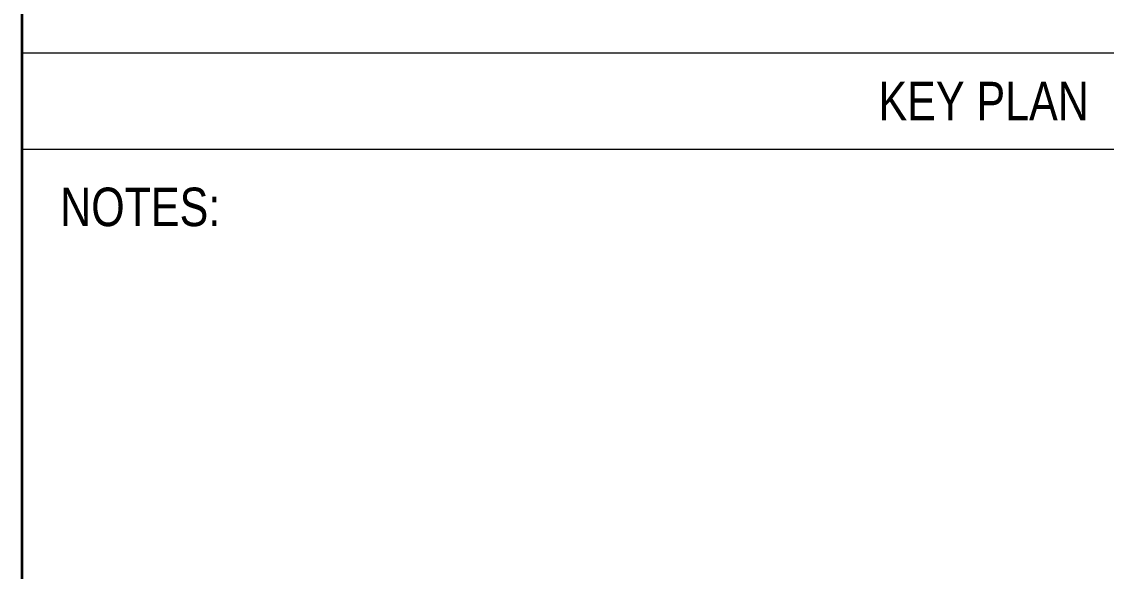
# Model space of a CAD drawing. Extents: x 0 to 840, y 0 to 594.
# Drawn here: x 732.7 to 789.1, y 480 to 508.6 of the extents above; entities that cross this region are included whole.
import ezdxf
from ezdxf.enums import TextEntityAlignment as Align

# ---------------------------------------------------------------- set-up
doc = ezdxf.new("R2010")
doc.units = 0
doc.layers.add('DW-TITLE', color=7, linetype='Continuous', lineweight=0)
doc.styles.add('Style-Arial', font='arial.ttf', dxfattribs={"width": 0.8})

msp = doc.modelspace()

# ---------------------------------------------------------------- linework, layer by layer
at = {"layer": 'DW-TITLE', "lineweight": 35}
msp.add_line((732.73, 586.937), (732.73, 7.063), dxfattribs=at)
at = {"layer": 'DW-TITLE'}
for p, q in [((732.73, 506.937), (832.73, 506.937)), ((732.73, 501.937), (832.73, 501.937))]:
    msp.add_line(p, q, dxfattribs=at)

# ---------------------------------------------------------------- texts
at = {"layer": 'DW-TITLE', "style": 'Style-Arial', "width": 0.8}
msp.add_text('KEY PLAN', height=2, dxfattribs=at).set_placement((782.73, 504.437), align=Align.MIDDLE_CENTER)
msp.add_text('NOTES:', height=2, dxfattribs=at).set_placement((734.73, 497.937))

doc.saveas('drawing.dxf')
